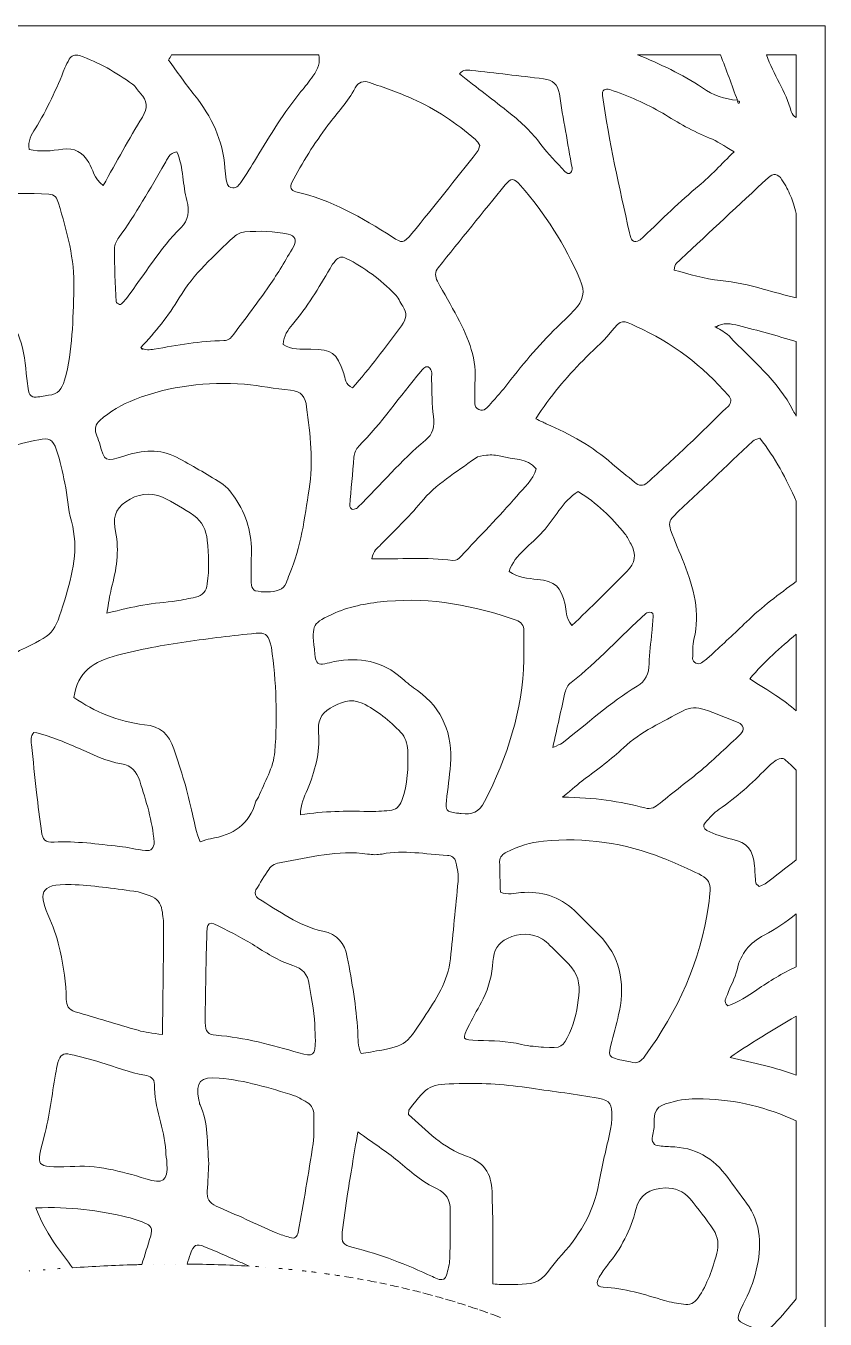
# Model space of a CAD drawing. Extents: x 140 to 2861, y -2860 to -140.
# Drawn here: x 2349 to 2861, y -967 to -140 of the extents above; entities that cross this region are included whole.
import ezdxf

# ---------------------------------------------------------------- set-up
doc = ezdxf.new("R2010")
doc.units = 0
doc.header["$MEASUREMENT"] = 0
doc.layers.add('Layer 1', color=7, linetype='Continuous')

# ---------------------------------------------------------------- blocks, each defined once
blk = doc.blocks.new('block 2')
at = {"layer": 'Layer 1', "lineweight": 0}
for points in [[(2815.68, -139.6), (2784.42, -139.6), (2711.32, -139.6), (2683.8, -139.6), (2603.96, -139.6), (2525.63, -139.6), (2453.46, -139.6), (2421.42, -139.6), (2407.32, -139.6), (2278.84, -139.6)], [(2860.58, -1002.55), (2860.58, -927.23), (2860.58, -849.48), (2860.58, -810.14), (2860.58, -762.92), (2860.58, -729.96), (2860.58, -693.36), (2860.58, -659.03), (2860.58, -641.42), (2860.58, -595.92), (2860.58, -514.7), (2860.58, -202.1), (2860.58, -139.6), (2815.68, -139.6)]]:
    blk.add_lwpolyline(points, dxfattribs=at)
for points, knots in [([(2355.15, -205.4), (2362.71, -193.01), (2368.75, -179.94), (2374.1, -166.5), (2374.86, -164.59), (2375.83, -162.75), (2376.9, -160.98), (2378.39, -158.49), (2380.5, -157.65), (2383.42, -158.64), (2395.78, -162.84), (2406.89, -169.38), (2417.42, -176.94), (2419.44, -178.39), (2420.67, -180.9), (2422.43, -182.77), (2426.91, -187.52), (2427.36, -191.94), (2423.69, -197.91), (2415.06, -211.93), (2407.26, -226.46), (2398.61, -241.69), (2392.59, -236.97), (2392.02, -231.42), (2389.45, -227.03), (2385.64, -220.54), (2380.25, -217.28), (2372.74, -218.45), (2365.55, -219.58), (2358.44, -220.25), (2351.2, -218.57), (2350.14, -213.27), (2352.89, -209.11), (2355.15, -205.4)], [0, 0, 0, 0, 1, 1, 1, 2, 2, 2, 3, 3, 3, 4, 4, 4, 5, 5, 5, 6, 6, 6, 7, 7, 7, 8, 8, 8, 9, 9, 9, 10, 10, 10, 11, 11, 11, 11]), ([(2442.42, -158.1), (2442.42, -158.1), (2536.51, -158.1), (2536.51, -158.1), (2537.72, -162.8), (2536.17, -167.31), (2532.81, -171.84), (2530.34, -175.16), (2527.81, -178.44), (2525.18, -181.64), (2514.33, -194.89), (2505.41, -209.42), (2496.67, -224.09), (2493.5, -229.42), (2490.04, -234.58), (2486.67, -239.78), (2485.22, -242.02), (2483.45, -243.87), (2480.4, -243.06), (2477.89, -242.4), (2477.76, -240.08), (2477.39, -238.14), (2476.9, -235.61), (2476.69, -233.01), (2476.51, -230.44), (2475.24, -212.76), (2467.98, -197.65), (2457.09, -183.95), (2451.31, -176.68), (2446, -169.04), (2440.4, -161.47), (2441.08, -160.34), (2441.75, -159.22), (2442.42, -158.1)], [0, 0, 0, 0, 1, 1, 1, 2, 2, 2, 3, 3, 3, 4, 4, 4, 5, 5, 5, 6, 6, 6, 7, 7, 7, 8, 8, 8, 9, 9, 9, 10, 10, 10, 11, 11, 11, 11]), ([(2793.58, -158.1), (2797.39, -167.7), (2800.83, -177.45), (2804.44, -187.14), (2796.24, -186.64), (2788.81, -183.81), (2782.04, -179.24), (2769.05, -170.48), (2755, -163.97), (2740.58, -158.1), (2740.58, -158.1), (2793.58, -158.1), (2793.58, -158.1)], [0, 0, 0, 0, 1, 1, 1, 2, 2, 2, 3, 3, 3, 4, 4, 4, 4]), ([(2842.08, -158.1), (2842.08, -158.1), (2842.08, -198.1), (2842.08, -198.1), (2840.59, -197.36), (2839.41, -196.21), (2838.93, -194.43), (2835.49, -181.52), (2827.34, -170.73), (2823.06, -158.1), (2823.06, -158.1), (2842.08, -158.1), (2842.08, -158.1)], [0, 0, 0, 0, 1, 1, 1, 2, 2, 2, 3, 3, 3, 4, 4, 4, 4]), ([(2634.17, -168.1), (2649.6, -169.77), (2665.01, -171.57), (2680.41, -173.45), (2686.06, -174.15), (2689.56, -176.74), (2690.51, -183.13), (2692.87, -198.97), (2695.94, -214.7), (2698.64, -230.48), (2698.8, -231.4), (2698.54, -232.79), (2697.92, -233.35), (2696.62, -234.53), (2695.07, -233.88), (2694.04, -232.74), (2688.82, -227.02), (2683.16, -221.61), (2678.65, -215.37), (2673.1, -207.69), (2666.36, -201.41), (2659.05, -195.62), (2648.51, -187.28), (2637.85, -179.08), (2626.6, -170.33), (2629.06, -167.3), (2631.8, -167.85), (2634.17, -168.1)], [0, 0, 0, 0, 1, 1, 1, 2, 2, 2, 3, 3, 3, 4, 4, 4, 5, 5, 5, 6, 6, 6, 7, 7, 7, 8, 8, 8, 9, 9, 9, 9]), ([(2559.79, -179.3), (2561.79, -175.41), (2565.27, -174.5), (2569.02, -175.81), (2578.28, -179.05), (2587.62, -182.21), (2596.57, -186.19), (2611.3, -192.74), (2624.58, -201.73), (2636.77, -212.28), (2637.89, -213.24), (2638.61, -214.67), (2639.65, -216.06), (2639.07, -217.53), (2638.82, -219.14), (2637.94, -220.24), (2624.09, -237.68), (2610.34, -255.2), (2596.16, -272.37), (2590.65, -279.03), (2590.11, -278.77), (2583.46, -274.53), (2564.19, -262.24), (2544.53, -250.84), (2521.9, -245.7), (2518.98, -245.04), (2517.72, -242.81), (2519.25, -239.84), (2525.92, -226.93), (2533.79, -214.77), (2542.45, -203.13), (2548.31, -195.24), (2555.24, -188.15), (2559.79, -179.3)], [0, 0, 0, 0, 1, 1, 1, 2, 2, 2, 3, 3, 3, 4, 4, 4, 5, 5, 5, 6, 6, 6, 7, 7, 7, 8, 8, 8, 9, 9, 9, 10, 10, 10, 11, 11, 11, 11]), ([(2722.77, -180.36), (2734.58, -184.25), (2745.94, -189.22), (2756.64, -195.52), (2766.42, -201.27), (2776, -207.28), (2786.67, -211.4), (2791.41, -213.23), (2795.66, -216.35), (2802.28, -220.1), (2794, -228.19), (2787.43, -235.53), (2779.93, -241.73), (2767.56, -251.97), (2756.17, -263.2), (2744.62, -274.28), (2743.87, -275), (2743.1, -275.69), (2742.29, -276.34), (2739.79, -278.36), (2737.11, -277.8), (2736.2, -275.07), (2735.87, -274.09), (2735.68, -273.07), (2735.45, -272.06), (2728.83, -242.89), (2722.28, -213.7), (2718.13, -184.04), (2717.68, -180.83), (2719.57, -179.31), (2722.77, -180.36)], [0, 0, 0, 0, 1, 1, 1, 2, 2, 2, 3, 3, 3, 4, 4, 4, 5, 5, 5, 6, 6, 6, 7, 7, 7, 8, 8, 8, 9, 9, 9, 10, 10, 10, 10]), ([(2804.71, -187.51), (2805.1, -187.68), (2805.53, -187.82), (2805.82, -188.1), (2805.95, -188.24), (2805.7, -189.06), (2805.64, -189.06), (2804.57, -189.03), (2804.27, -188.49), (2804.71, -187.51)], [0, 0, 0, 0, 1, 1, 1, 2, 2, 2, 3, 3, 3, 3]), ([(2445.75, -220.06), (2447.95, -225.13), (2448.84, -230.58), (2449.6, -236.09), (2450.31, -241.19), (2450.78, -246.39), (2452.15, -251.33), (2453.97, -257.92), (2453.15, -263.89), (2448.43, -268.6), (2434.8, -282.2), (2425.09, -298.78), (2413.44, -313.88), (2412.51, -315.08), (2411.48, -316.22), (2410.4, -317.31), (2410.08, -317.64), (2409.31, -317.96), (2409, -317.8), (2408.19, -317.37), (2406.91, -316.7), (2406.89, -316.08), (2406.38, -304.74), (2405.85, -293.39), (2405.78, -282.04), (2405.77, -279.69), (2407.16, -277.02), (2408.61, -275.02), (2419.51, -259.92), (2428.62, -243.74), (2438, -227.71), (2439.69, -224.83), (2440.84, -220.89), (2445.75, -220.06)], [0, 0, 0, 0, 1, 1, 1, 2, 2, 2, 3, 3, 3, 4, 4, 4, 5, 5, 5, 6, 6, 6, 7, 7, 7, 8, 8, 8, 9, 9, 9, 10, 10, 10, 11, 11, 11, 11]), ([(2700.23, -321.26), (2697.31, -324.19), (2694.49, -327.23), (2691.46, -330.05), (2678.93, -341.71), (2668.06, -354.84), (2657.59, -368.33), (2654.11, -372.82), (2650.3, -377.06), (2646.5, -381.29), (2644.51, -383.5), (2642.49, -386.69), (2638.91, -385), (2635.44, -383.37), (2636.73, -379.6), (2636.45, -376.69), (2636.19, -374.13), (2636.39, -371.52), (2636.39, -368.57), (2637.98, -353.28), (2632.53, -339.41), (2625.33, -326.04), (2621.17, -318.3), (2616.77, -310.69), (2612.53, -302.98), (2610.91, -300.04), (2610.78, -296.97), (2612.96, -294.27), (2627.24, -276.55), (2641.53, -258.84), (2655.93, -241.21), (2659.67, -236.63), (2661.46, -236.83), (2665.71, -241.68), (2681.48, -259.71), (2694.02, -279.72), (2703.7, -301.67), (2707.17, -309.56), (2705.97, -315.54), (2700.23, -321.26)], [0, 0, 0, 0, 1, 1, 1, 2, 2, 2, 3, 3, 3, 4, 4, 4, 5, 5, 5, 6, 6, 6, 7, 7, 7, 8, 8, 8, 9, 9, 9, 10, 10, 10, 11, 11, 11, 12, 12, 12, 13, 13, 13, 13]), ([(2824.06, -236.78), (2827.59, -233.51), (2830.19, -233.97), (2832.94, -238), (2834.1, -239.7), (2835.21, -241.48), (2836.09, -243.34), (2837.63, -246.62), (2839.38, -249.88), (2840.35, -253.34), (2840.93, -255.4), (2841.5, -257.46), (2842.08, -259.52), (2842.08, -259.52), (2842.08, -313.58), (2842.08, -313.58), (2835, -311.81), (2827.94, -310), (2820.96, -307.9), (2811.97, -305.2), (2802.83, -303.48), (2793.53, -302.55), (2783.29, -301.53), (2773.66, -298.25), (2764.01, -295.75), (2764.08, -291.89), (2766.51, -290.45), (2768.32, -288.75), (2786.86, -271.38), (2805.43, -254.05), (2824.06, -236.78)], [0, 0, 0, 0, 1, 1, 1, 2, 2, 2, 3, 3, 3, 4, 4, 4, 5, 5, 5, 6, 6, 6, 7, 7, 7, 8, 8, 8, 9, 9, 9, 10, 10, 10, 10]), ([(2379.88, -307.75), (2379.15, -327.35), (2379.31, -347.05), (2373.92, -366.25), (2372.32, -371.97), (2369.53, -375.16), (2363.73, -375.86), (2360.66, -376.23), (2357.62, -377.04), (2354.56, -377.06), (2353.41, -377.07), (2351.7, -375.64), (2351.23, -374.47), (2350.47, -372.62), (2350.57, -370.44), (2350.26, -368.4), (2348.97, -359.72), (2348.66, -350.73), (2346.13, -342.42), (2341.96, -328.76), (2334.37, -316.97), (2320.85, -310.57), (2312.44, -306.59), (2303.62, -303.5), (2295.05, -299.87), (2284.28, -295.32), (2273.77, -296.61), (2263.43, -301.11), (2258.7, -303.17), (2254.15, -305.67), (2248.85, -308.3), (2245.34, -304.9), (2244.36, -301.4), (2243.35, -297.94), (2242.2, -294), (2237.9, -290.95), (2238.86, -286.66), (2240.04, -281.4), (2244.72, -278.25), (2248.64, -274.95), (2260.73, -264.75), (2275.1, -258.72), (2289.95, -254.11), (2314.01, -246.65), (2338.84, -245.99), (2363.79, -247.22), (2367.66, -247.41), (2369.13, -249.9), (2370.03, -252.99), (2375.24, -270.9), (2380.59, -288.84), (2379.88, -307.75)], [0, 0, 0, 0, 1, 1, 1, 2, 2, 2, 3, 3, 3, 4, 4, 4, 5, 5, 5, 6, 6, 6, 7, 7, 7, 8, 8, 8, 9, 9, 9, 10, 10, 10, 11, 11, 11, 12, 12, 12, 13, 13, 13, 14, 14, 14, 15, 15, 15, 16, 16, 16, 17, 17, 17, 17]), ([(2520.4, -280.86), (2515.39, -289.3), (2510.49, -297.85), (2504.92, -305.91), (2497.59, -316.5), (2489.6, -326.63), (2482.01, -337.04), (2480.39, -339.26), (2478.65, -340.92), (2475.78, -340.92), (2460.71, -340.96), (2446, -343.92), (2431.23, -346.37), (2428.38, -346.85), (2425.48, -347.07), (2422.88, -345.48), (2422.84, -345.43), (2422.79, -345.37), (2422.75, -345.31), (2431.98, -335.61), (2440.32, -325), (2447.27, -313.54), (2456.56, -298.22), (2469.53, -286.46), (2482.38, -274.5), (2484.14, -272.85), (2486.88, -271.58), (2489.26, -271.39), (2498.56, -270.63), (2507.88, -270.9), (2517.06, -272.76), (2521.48, -273.65), (2522.79, -276.83), (2520.4, -280.86)], [0, 0, 0, 0, 1, 1, 1, 2, 2, 2, 3, 3, 3, 4, 4, 4, 5, 5, 5, 6, 6, 6, 7, 7, 7, 8, 8, 8, 9, 9, 9, 10, 10, 10, 11, 11, 11, 11]), ([(2589.4, -331.44), (2579.49, -345.18), (2569.21, -358.56), (2558.16, -371.15), (2553.34, -369.05), (2553.62, -365.01), (2552.51, -361.85), (2547.84, -348.49), (2545.33, -346.64), (2531.4, -346.41), (2525.34, -346.31), (2519.03, -347.14), (2513.68, -343.31), (2513.94, -337.86), (2517, -333.93), (2519.76, -330.64), (2529.11, -319.51), (2536.5, -307.19), (2543.76, -294.72), (2544.8, -292.94), (2545.97, -291.21), (2547.31, -289.65), (2549.17, -287.47), (2551.49, -286.91), (2554.18, -288.29), (2565.77, -294.24), (2576.12, -301.91), (2585.28, -311.12), (2587.4, -313.25), (2588.53, -316.35), (2590.28, -318.89), (2593.36, -323.36), (2592.61, -326.99), (2589.4, -331.44)], [0, 0, 0, 0, 1, 1, 1, 2, 2, 2, 3, 3, 3, 4, 4, 4, 5, 5, 5, 6, 6, 6, 7, 7, 7, 8, 8, 8, 9, 9, 9, 10, 10, 10, 11, 11, 11, 11]), ([(2723.05, -335.94), (2730.73, -326.37), (2730.89, -327.83), (2739.65, -331.8), (2762.53, -342.15), (2782.14, -357.08), (2798.69, -376), (2800.77, -378.37), (2800.73, -380.66), (2798.63, -382.73), (2789.42, -391.78), (2780.21, -400.84), (2770.84, -409.72), (2762.97, -417.17), (2754.87, -424.39), (2746.85, -431.68), (2744.11, -434.17), (2741.47, -433.92), (2738.66, -431.51), (2733.97, -427.47), (2728.98, -423.77), (2724.32, -419.69), (2711.76, -408.67), (2697.46, -400.57), (2682.17, -394.07), (2680.33, -393.28), (2678.54, -392.37), (2675.37, -390.88), (2684.75, -376.25), (2694.95, -364.69), (2705.64, -353.55), (2711.36, -347.59), (2717.91, -342.35), (2723.05, -335.94)], [0, 0, 0, 0, 1, 1, 1, 2, 2, 2, 3, 3, 3, 4, 4, 4, 5, 5, 5, 6, 6, 6, 7, 7, 7, 8, 8, 8, 9, 9, 9, 10, 10, 10, 11, 11, 11, 11]), ([(2805.22, -331.33), (2817.58, -334.4), (2829.84, -337.89), (2842.08, -341.48), (2842.08, -341.48), (2842.08, -389.24), (2842.08, -389.24), (2841.39, -388.12), (2840.74, -386.99), (2840.15, -385.82), (2830.41, -366.42), (2813.49, -353.27), (2799.08, -337.95), (2796.84, -335.56), (2793.55, -334.16), (2790.64, -332.39), (2795.2, -328.82), (2800.49, -330.16), (2805.22, -331.33)], [0, 0, 0, 0, 1, 1, 1, 2, 2, 2, 3, 3, 3, 4, 4, 4, 5, 5, 5, 6, 6, 6, 6]), ([(2790.58, -332.36), (2790.41, -332.25), (2790.24, -332.15), (2790.08, -332.05), (2790.08, -332.05), (2790.82, -332.04), (2790.82, -332.04), (2790.82, -332.04), (2790.58, -332.36), (2790.58, -332.36)], [0, 0, 0, 0, 1, 1, 1, 2, 2, 2, 3, 3, 3, 3]), ([(2424.15, -346.39), (2423.95, -346.36), (2423.69, -346.4), (2423.57, -346.29), (2423.33, -346.06), (2423.12, -345.79), (2422.92, -345.53), (2423.33, -345.82), (2423.74, -346.11), (2424.15, -346.39)], [0, 0, 0, 0, 1, 1, 1, 2, 2, 2, 3, 3, 3, 3]), ([(2608.74, -366.11), (2609.27, -373.85), (2608.62, -381.76), (2609.9, -389.35), (2611, -395.84), (2609.53, -400.79), (2604.84, -404.63), (2589.14, -417.48), (2576.22, -433.1), (2561.84, -447.27), (2561.48, -447.64), (2561.14, -448.16), (2560.7, -448.29), (2559.75, -448.58), (2558.6, -449.02), (2557.79, -448.71), (2557.12, -448.46), (2556.37, -447.2), (2556.43, -446.44), (2557.23, -436.11), (2558.19, -425.79), (2559.06, -415.47), (2559.29, -412.76), (2560.31, -410.39), (2562.16, -408.51), (2576.69, -393.66), (2588.49, -376.55), (2601.82, -360.7), (2603.04, -359.25), (2604.07, -357.19), (2606.67, -357.68), (2609.79, -359.84), (2608.55, -363.26), (2608.74, -366.11)], [0, 0, 0, 0, 1, 1, 1, 2, 2, 2, 3, 3, 3, 4, 4, 4, 5, 5, 5, 6, 6, 6, 7, 7, 7, 8, 8, 8, 9, 9, 9, 10, 10, 10, 11, 11, 11, 11]), ([(2489.14, -368.85), (2498.95, -369.61), (2508.63, -371.8), (2518.43, -372.62), (2525.61, -373.22), (2527.96, -376.93), (2528.8, -383.49), (2531.04, -400.97), (2533.34, -418.39), (2530.41, -436.01), (2527.35, -454.39), (2525.45, -473.03), (2517.76, -490.3), (2516.13, -493.97), (2515.87, -498.82), (2511.28, -500.35), (2506.3, -502.01), (2501.04, -501.97), (2495.94, -500.84), (2494.89, -500.61), (2493.53, -498.68), (2493.48, -497.48), (2493.22, -491.8), (2493.36, -486.09), (2493.36, -480.4), (2494.27, -467.06), (2491.36, -454.74), (2484.14, -443.37), (2481.31, -438.91), (2478.3, -434.63), (2473.87, -431.89), (2464.62, -426.17), (2455.28, -420.53), (2445.63, -415.55), (2434.87, -409.99), (2423.65, -410.85), (2412.37, -414.56), (2399.65, -418.74), (2399.62, -418.57), (2396.19, -406.27), (2395.63, -404.29), (2394.73, -402.41), (2394.07, -400.45), (2392.97, -397.17), (2393.78, -394.39), (2396.38, -392.08), (2403.03, -386.14), (2410.54, -381.66), (2418.87, -378.49), (2441.56, -369.85), (2465.07, -366.98), (2489.14, -368.85)], [0, 0, 0, 0, 1, 1, 1, 2, 2, 2, 3, 3, 3, 4, 4, 4, 5, 5, 5, 6, 6, 6, 7, 7, 7, 8, 8, 8, 9, 9, 9, 10, 10, 10, 11, 11, 11, 12, 12, 12, 13, 13, 13, 14, 14, 14, 15, 15, 15, 16, 16, 16, 17, 17, 17, 17]), ([(2374.05, -506.69), (2367.27, -528.81), (2367.02, -528.74), (2345.16, -539.15), (2343.82, -539.79), (2342.59, -540.95), (2339.7, -539.33), (2336.94, -536.42), (2336.05, -531.15), (2334.41, -526.42), (2329.65, -512.71), (2323.53, -499.63), (2317.32, -486.56), (2312.76, -477), (2306.94, -471.16), (2294.66, -471.99), (2280.14, -472.97), (2266.23, -467.66), (2252.54, -462.9), (2249.28, -461.76), (2247.27, -460.21), (2248.49, -456.15), (2254.36, -436.68), (2250.56, -440.72), (2268.78, -431.61), (2283.07, -424.46), (2298.04, -419.03), (2313.91, -415.57), (2328.47, -412.38), (2342.56, -407.01), (2357.36, -404.32), (2363.79, -403.15), (2366.36, -403.47), (2368.82, -410.98), (2371.07, -417.82), (2372.66, -424.92), (2374.08, -432), (2375.7, -440.1), (2376.1, -448.5), (2378.3, -456.43), (2383.13, -473.84), (2379.06, -490.33), (2374.05, -506.69)], [0, 0, 0, 0, 1, 1, 1, 2, 2, 2, 3, 3, 3, 4, 4, 4, 5, 5, 5, 6, 6, 6, 7, 7, 7, 8, 8, 8, 9, 9, 9, 10, 10, 10, 11, 11, 11, 12, 12, 12, 13, 13, 13, 14, 14, 14, 14]), ([(2814.26, -405.27), (2815.29, -404.3), (2816.96, -404.02), (2818.8, -403.21), (2828.43, -415.77), (2835.87, -429.4), (2842.08, -443.66), (2842.08, -443.66), (2842.08, -494.95), (2842.08, -494.95), (2831.09, -503.09), (2820.05, -511.19), (2810.21, -520.78), (2802.79, -528), (2795.17, -535.01), (2787.58, -542.05), (2785.69, -543.81), (2783.64, -545.43), (2781.54, -546.93), (2779.38, -548.47), (2775.75, -546.8), (2775.79, -544.23), (2775.87, -540.1), (2775.66, -535.83), (2776.63, -531.88), (2780.8, -514.87), (2776.51, -499.11), (2770.3, -483.53), (2767.43, -476.32), (2764.49, -469.13), (2761.72, -461.87), (2760.53, -458.76), (2760.89, -455.73), (2763.45, -453.31), (2780.36, -437.27), (2797.27, -421.23), (2814.26, -405.27)], [0, 0, 0, 0, 1, 1, 1, 2, 2, 2, 3, 3, 3, 4, 4, 4, 5, 5, 5, 6, 6, 6, 7, 7, 7, 8, 8, 8, 9, 9, 9, 10, 10, 10, 11, 11, 11, 12, 12, 12, 12]), ([(2663.3, -440.34), (2651.84, -453.52), (2639.54, -465.97), (2627.63, -478.76), (2626.16, -480.34), (2624.64, -481.77), (2622.42, -481.49), (2605.46, -479.36), (2588.4, -480.64), (2570.59, -480.51), (2571.33, -475.05), (2574.28, -473.5), (2576.34, -471.37), (2584.92, -462.45), (2593.96, -454.01), (2601.85, -444.38), (2611.42, -432.69), (2624.61, -425.12), (2636.59, -416.23), (2638.5, -414.8), (2641.39, -414.32), (2643.89, -414.15), (2646.94, -413.94), (2650.19, -414.02), (2653.1, -414.85), (2660.76, -417.04), (2669.73, -415.72), (2675.63, -422.86), (2673.65, -430.17), (2667.92, -435.03), (2663.3, -440.34)], [0, 0, 0, 0, 1, 1, 1, 2, 2, 2, 3, 3, 3, 4, 4, 4, 5, 5, 5, 6, 6, 6, 7, 7, 7, 8, 8, 8, 9, 9, 9, 10, 10, 10, 10]), ([(2406.46, -463.01), (2404.81, -455.4), (2406.01, -448.69), (2413.06, -443.95), (2420.45, -438.98), (2428.43, -437.36), (2436.53, -441.08), (2443.54, -444.29), (2450.24, -448.36), (2456.61, -452.71), (2461.96, -456.37), (2464.61, -462.28), (2465.24, -468.59), (2466.17, -477.83), (2466.61, -487.12), (2465.23, -496.41), (2464.53, -501.08), (2462.37, -504.04), (2457.73, -505), (2453.69, -505.83), (2449.65, -506.74), (2445.56, -507.32), (2438.41, -508.32), (2431.18, -508.82), (2424.08, -510.04), (2417.04, -511.26), (2410.12, -513.1), (2401.03, -515.15), (2402.19, -508.62), (2402.68, -504.07), (2403.83, -499.68), (2407.02, -487.6), (2409.16, -475.51), (2406.46, -463.01)], [0, 0, 0, 0, 1, 1, 1, 2, 2, 2, 3, 3, 3, 4, 4, 4, 5, 5, 5, 6, 6, 6, 7, 7, 7, 8, 8, 8, 9, 9, 9, 10, 10, 10, 11, 11, 11, 11]), ([(2733.51, -488.83), (2722.17, -500.05), (2710.95, -511.35), (2698.48, -523.14), (2694.42, -517.88), (2695.14, -513.54), (2694.24, -509.61), (2691.69, -498.54), (2687.68, -494.57), (2676.52, -493.63), (2670.24, -493.1), (2664.2, -492.35), (2658.29, -488.59), (2662.27, -477.3), (2672.68, -471.3), (2680.03, -463.03), (2687.49, -454.64), (2692.38, -443.82), (2702.54, -437.48), (2714.48, -444.62), (2723.99, -453.96), (2732.44, -464.45), (2734.03, -466.44), (2735.15, -468.82), (2736.36, -471.09), (2739.91, -477.71), (2739.38, -483.02), (2733.51, -488.83)], [0, 0, 0, 0, 1, 1, 1, 2, 2, 2, 3, 3, 3, 4, 4, 4, 5, 5, 5, 6, 6, 6, 7, 7, 7, 8, 8, 8, 9, 9, 9, 9]), ([(2667.8, -545.16), (2666.9, -577.4), (2657.38, -607.19), (2642.68, -635.66), (2639.2, -642.42), (2634.59, -644.48), (2627.69, -643.36), (2626.67, -643.19), (2625.63, -643.16), (2624.6, -643.03), (2618.38, -642.26), (2617.47, -641.07), (2618.19, -635.24), (2619.14, -627.52), (2620.28, -619.82), (2620.81, -612.07), (2622.16, -592.64), (2616.08, -576.4), (2599.72, -564.76), (2596.35, -562.36), (2593.02, -559.83), (2589.95, -557.06), (2577.33, -545.68), (2562.57, -543.12), (2546.39, -546.15), (2544.35, -546.53), (2542.38, -547.26), (2540.35, -547.62), (2536.35, -548.34), (2534.83, -547.14), (2534.19, -542.89), (2533.96, -541.35), (2533.92, -539.78), (2533.74, -538.24), (2531.95, -522.6), (2532.44, -521.5), (2547.03, -515.08), (2557.59, -510.43), (2568.9, -508.64), (2580.29, -507.62), (2608.74, -505.07), (2636.06, -510.28), (2662.77, -519.72), (2666.22, -520.94), (2667.82, -522.95), (2667.81, -526.49), (2667.78, -532.71), (2667.8, -538.93), (2667.8, -545.16)], [0, 0, 0, 0, 1, 1, 1, 2, 2, 2, 3, 3, 3, 4, 4, 4, 5, 5, 5, 6, 6, 6, 7, 7, 7, 8, 8, 8, 9, 9, 9, 10, 10, 10, 11, 11, 11, 12, 12, 12, 13, 13, 13, 14, 14, 14, 15, 15, 15, 16, 16, 16, 16]), ([(2749.71, -527.45), (2749.1, -534.14), (2747.93, -540.83), (2747.96, -547.52), (2747.98, -553.96), (2745.51, -558.86), (2740.38, -561.89), (2722.89, -572.19), (2708.27, -586.21), (2692.2, -598.33), (2691.01, -599.23), (2689.47, -599.67), (2686.33, -601.15), (2689.21, -588.17), (2691.65, -577.12), (2694.1, -566.07), (2694.68, -563.46), (2695.95, -561.21), (2698.05, -559.57), (2715.21, -546.16), (2729.77, -529.94), (2745.85, -515.37), (2746.21, -515.04), (2746.74, -514.8), (2747.23, -514.72), (2748.83, -514.46), (2750.53, -514.65), (2750.5, -516.64), (2750.45, -520.25), (2750.04, -523.85), (2749.71, -527.45)], [0, 0, 0, 0, 1, 1, 1, 2, 2, 2, 3, 3, 3, 4, 4, 4, 5, 5, 5, 6, 6, 6, 7, 7, 7, 8, 8, 8, 9, 9, 9, 10, 10, 10, 10]), ([(2407.68, -542.16), (2422.26, -538.38), (2436.85, -535.61), (2451.76, -533.51), (2466.62, -531.42), (2481.47, -529.41), (2496.41, -528.11), (2502.43, -527.58), (2503.67, -528.65), (2505.39, -534.19), (2505.7, -535.18), (2506.12, -536.15), (2506.26, -537.17), (2509.38, -559.31), (2510.23, -581.59), (2508.44, -603.81), (2507.61, -614.11), (2501.86, -623.33), (2497.91, -632.88), (2497.52, -633.83), (2496.63, -634.6), (2496.35, -635.56), (2492.14, -650.24), (2481.75, -657.29), (2467.25, -659.46), (2465.28, -659.75), (2463.39, -660.65), (2460.66, -661.54), (2458.06, -655.56), (2457.09, -649.59), (2455.81, -643.74), (2452.69, -629.59), (2448.59, -615.74), (2443.91, -602.02), (2440.71, -592.65), (2435.26, -587.68), (2425.04, -586.54), (2407.89, -584.62), (2393, -578.25), (2379.88, -569.13), (2381.99, -552.65), (2392.84, -546.02), (2407.68, -542.16)], [0, 0, 0, 0, 1, 1, 1, 2, 2, 2, 3, 3, 3, 4, 4, 4, 5, 5, 5, 6, 6, 6, 7, 7, 7, 8, 8, 8, 9, 9, 9, 10, 10, 10, 11, 11, 11, 12, 12, 12, 13, 13, 13, 14, 14, 14, 14]), ([(2812.29, -557.2), (2822.08, -545.99), (2831.94, -537.04), (2842.08, -528.72), (2842.08, -528.72), (2842.08, -577.63), (2842.08, -577.63), (2838.01, -574.1), (2833.72, -570.81), (2829.09, -567.88), (2823.9, -564.61), (2818.73, -561.3), (2812.29, -557.2)], [0, 0, 0, 0, 1, 1, 1, 2, 2, 2, 3, 3, 3, 4, 4, 4, 4]), ([(2536.43, -591.8), (2535.89, -584.99), (2537.65, -579.52), (2543.79, -576.02), (2550.24, -572.35), (2556.99, -569.36), (2564.4, -572.84), (2573.89, -577.29), (2581.78, -584.07), (2589.07, -591.46), (2592.01, -594.44), (2593.28, -598.73), (2593.49, -602.9), (2594.03, -613.8), (2593.48, -624.61), (2589.72, -635.08), (2588.31, -639.02), (2585.84, -641.15), (2581.88, -641.47), (2577.23, -641.84), (2572.56, -642.18), (2567.91, -642.04), (2553.97, -641.61), (2540.07, -641.78), (2524.9, -644.28), (2524.74, -637.36), (2527.31, -632.77), (2529.27, -628.06), (2534.1, -616.43), (2537.43, -604.51), (2536.43, -591.8)], [0, 0, 0, 0, 1, 1, 1, 2, 2, 2, 3, 3, 3, 4, 4, 4, 5, 5, 5, 6, 6, 6, 7, 7, 7, 8, 8, 8, 9, 9, 9, 10, 10, 10, 10]), ([(2769.63, -577.66), (2773.9, -575.33), (2778.73, -575.28), (2783.22, -576.82), (2790.53, -579.32), (2797.75, -582.15), (2804.86, -585.19), (2808.54, -586.76), (2809.22, -589.96), (2806.47, -592.56), (2798.24, -600.37), (2790, -608.19), (2781.37, -615.55), (2772.77, -622.88), (2763.55, -629.5), (2754.91, -636.79), (2751.89, -639.33), (2749.28, -640.82), (2745.24, -639.78), (2729.22, -635.66), (2712.97, -632.97), (2692.59, -632.94), (2699.2, -627.41), (2702.55, -624.29), (2706.22, -621.6), (2714.96, -615.18), (2723.61, -608.7), (2731.6, -601.29), (2742.69, -591.01), (2756.5, -584.82), (2769.63, -577.66)], [0, 0, 0, 0, 1, 1, 1, 2, 2, 2, 3, 3, 3, 4, 4, 4, 5, 5, 5, 6, 6, 6, 7, 7, 7, 8, 8, 8, 9, 9, 9, 10, 10, 10, 10]), ([(2425.64, -667.05), (2420.02, -666.31), (2414.47, -665.05), (2408.85, -664.4), (2395.01, -662.81), (2381.2, -661), (2367.2, -661.59), (2361.38, -661.84), (2359.98, -660.44), (2359.1, -654.59), (2357.87, -646.43), (2356.97, -638.22), (2356.04, -630.02), (2354.87, -619.77), (2353.78, -609.52), (2352.72, -599.26), (2352.46, -596.73), (2352, -594.09), (2354.26, -591.45), (2364.08, -593.44), (2373.54, -597.5), (2382.92, -601.63), (2391.87, -605.57), (2400.52, -610.09), (2410.4, -611.61), (2416.51, -612.54), (2420.08, -616.39), (2422.01, -622.54), (2426.03, -635.36), (2430.2, -648.11), (2431.16, -661.62), (2431.42, -665.36), (2429.25, -667.53), (2425.64, -667.05)], [0, 0, 0, 0, 1, 1, 1, 2, 2, 2, 3, 3, 3, 4, 4, 4, 5, 5, 5, 6, 6, 6, 7, 7, 7, 8, 8, 8, 9, 9, 9, 10, 10, 10, 11, 11, 11, 11]), ([(2823.01, -614.47), (2825.14, -612.26), (2827.63, -610.32), (2830.23, -608.71), (2831.29, -608.05), (2833.64, -607.94), (2834.48, -608.66), (2837.11, -610.9), (2839.65, -613.21), (2842.08, -615.61), (2842.08, -615.61), (2842.08, -673.07), (2842.08, -673.07), (2835.48, -678.12), (2828.92, -683.23), (2822.29, -688.23), (2821.14, -689.11), (2819.6, -689.47), (2818.33, -690.02), (2817.42, -689.1), (2816.26, -688.48), (2816.17, -687.74), (2815.76, -684.17), (2815.74, -680.56), (2815.39, -676.97), (2814.34, -666.37), (2811.13, -662.21), (2800.88, -659.76), (2795.31, -658.43), (2789.94, -656.84), (2784.87, -654.25), (2782.61, -653.1), (2782.23, -650.98), (2783.82, -649.22), (2786.57, -646.16), (2789.34, -642.94), (2792.69, -640.65), (2803.81, -633.05), (2813.7, -624.12), (2823.01, -614.47)], [0, 0, 0, 0, 1, 1, 1, 2, 2, 2, 3, 3, 3, 4, 4, 4, 5, 5, 5, 6, 6, 6, 7, 7, 7, 8, 8, 8, 9, 9, 9, 10, 10, 10, 11, 11, 11, 12, 12, 12, 13, 13, 13, 13]), ([(2785.94, -702.21), (2780.93, -737.94), (2766.26, -769.61), (2745.18, -798.58), (2742.8, -801.86), (2740.24, -803.74), (2736.05, -802.22), (2734.6, -801.7), (2732.99, -801.67), (2731.47, -801.35), (2721.66, -799.25), (2721.44, -798.75), (2724.1, -789.14), (2725.9, -782.65), (2727.67, -776.12), (2728.95, -769.51), (2732.5, -751.13), (2729.4, -734.47), (2715.58, -720.79), (2710.41, -715.68), (2705.46, -710.35), (2700.16, -705.39), (2690.51, -696.36), (2678.92, -692.87), (2665.84, -693.96), (2661.79, -694.3), (2657.72, -695.76), (2652.8, -693.57), (2652.63, -687.31), (2652.37, -680.67), (2652.31, -674.02), (2652.28, -671.1), (2654.34, -669.19), (2656.65, -668.04), (2664.14, -664.35), (2671.95, -661.82), (2680.37, -661.03), (2706.69, -658.54), (2732.12, -662.05), (2756.66, -671.86), (2761.95, -673.98), (2767.19, -676.26), (2772.38, -678.62), (2788.11, -685.75), (2788.24, -685.8), (2785.94, -702.21)], [0, 0, 0, 0, 1, 1, 1, 2, 2, 2, 3, 3, 3, 4, 4, 4, 5, 5, 5, 6, 6, 6, 7, 7, 7, 8, 8, 8, 9, 9, 9, 10, 10, 10, 11, 11, 11, 12, 12, 12, 13, 13, 13, 14, 14, 14, 15, 15, 15, 15]), ([(2567.8, -669.3), (2570.83, -669.76), (2574.08, -669.86), (2577.07, -669.27), (2591.08, -666.51), (2604.93, -669.42), (2618.84, -670.15), (2621.66, -670.3), (2623.61, -671.54), (2624.29, -674.57), (2625.21, -678.62), (2626.19, -682.59), (2625.75, -686.83), (2624.05, -703.3), (2622.49, -719.78), (2620.84, -736.26), (2619.38, -750.76), (2611.29, -762.42), (2603.75, -774.07), (2591.91, -792.37), (2591.57, -792.15), (2569.6, -795.9), (2567.62, -796.24), (2565.63, -796.55), (2563.72, -796.86), (2561.17, -792.14), (2561.83, -787.4), (2561.54, -782.87), (2560.54, -766.83), (2557.9, -751.06), (2554.83, -735.31), (2553.05, -726.18), (2548.71, -720.65), (2539.15, -718.6), (2523.67, -715.28), (2511.06, -705.75), (2497.85, -697.7), (2496.11, -696.64), (2495.14, -694.4), (2496.4, -692.25), (2499.01, -687.8), (2501.71, -683.38), (2504.53, -679.06), (2506.35, -676.26), (2509.43, -675.2), (2512.48, -674.68), (2530.79, -671.57), (2548.89, -666.42), (2567.8, -669.3)], [0, 0, 0, 0, 1, 1, 1, 2, 2, 2, 3, 3, 3, 4, 4, 4, 5, 5, 5, 6, 6, 6, 7, 7, 7, 8, 8, 8, 9, 9, 9, 10, 10, 10, 11, 11, 11, 12, 12, 12, 13, 13, 13, 14, 14, 14, 15, 15, 15, 16, 16, 16, 16]), ([(2436.52, -784.8), (2429.94, -783.66), (2425.32, -783.27), (2420.93, -782.03), (2407.51, -778.24), (2394.22, -773.96), (2380.79, -770.2), (2376.38, -768.96), (2375.05, -766.08), (2375, -762.23), (2374.88, -751.82), (2373.24, -741.64), (2371.11, -731.47), (2369.62, -724.34), (2367.46, -717.65), (2364.47, -710.93), (2357.3, -694.8), (2356.95, -688.06), (2378.13, -688.82), (2391.65, -689.3), (2404.93, -691.34), (2418.28, -693.03), (2421.82, -693.48), (2425.25, -694.94), (2428.7, -696.05), (2433.09, -697.47), (2435.48, -700.76), (2436.24, -705.11), (2436.87, -708.67), (2437.35, -712.31), (2437.32, -715.91), (2437.16, -738.14), (2436.83, -760.37), (2436.52, -784.8)], [0, 0, 0, 0, 1, 1, 1, 2, 2, 2, 3, 3, 3, 4, 4, 4, 5, 5, 5, 6, 6, 6, 7, 7, 7, 8, 8, 8, 9, 9, 9, 10, 10, 10, 11, 11, 11, 11]), ([(2816.88, -756.17), (2811.01, -760.3), (2804.86, -764.02), (2798.21, -766.4), (2795.25, -763.66), (2797.21, -761.28), (2798.02, -759.1), (2799.98, -753.78), (2803.02, -748.74), (2804.21, -743.28), (2806.48, -732.86), (2812.32, -726.04), (2821.62, -721.19), (2828.92, -717.37), (2835.61, -712.61), (2842.08, -707.54), (2842.08, -707.54), (2842.08, -741.41), (2842.08, -741.41), (2833.23, -745.54), (2824.89, -750.53), (2816.88, -756.17)], [0, 0, 0, 0, 1, 1, 1, 2, 2, 2, 3, 3, 3, 4, 4, 4, 5, 5, 5, 6, 6, 6, 7, 7, 7, 7]), ([(2520.05, -740.56), (2525.86, -742.41), (2529.62, -746.12), (2530.45, -752.7), (2531.74, -762.95), (2534.62, -773), (2534.03, -781.39), (2534.23, -785.02), (2534.38, -786.56), (2534.4, -788.12), (2534.49, -798.12), (2533.17, -799.24), (2523.83, -796.48), (2506.48, -791.35), (2489.09, -786.52), (2470.91, -785.21), (2465.63, -784.83), (2464.04, -783.02), (2463.98, -776.98), (2463.87, -765.6), (2464.17, -754.22), (2464.38, -742.84), (2464.54, -734.05), (2464.71, -725.25), (2465.12, -716.47), (2465.23, -714.08), (2467.26, -712.72), (2469.47, -713.84), (2477.76, -718.03), (2486.2, -722.05), (2494.06, -726.98), (2502.4, -732.22), (2510.56, -737.54), (2520.05, -740.56)], [0, 0, 0, 0, 1, 1, 1, 2, 2, 2, 3, 3, 3, 4, 4, 4, 5, 5, 5, 6, 6, 6, 7, 7, 7, 8, 8, 8, 9, 9, 9, 10, 10, 10, 11, 11, 11, 11]), ([(2632.97, -778.3), (2635.86, -772.8), (2638.91, -767.39), (2641.75, -761.86), (2645.6, -754.37), (2647.39, -746.22), (2648, -737.95), (2648.51, -731.1), (2650.98, -726.07), (2657.38, -723.22), (2664.91, -719.88), (2672.39, -719.29), (2679.69, -723.75), (2681.44, -724.82), (2683.03, -726.22), (2684.5, -727.67), (2688.56, -731.67), (2692.44, -735.85), (2696.54, -739.81), (2702.26, -745.34), (2703.89, -752.42), (2703.03, -759.76), (2702.07, -767.94), (2700.46, -776.11), (2697.02, -783.78), (2692.92, -792.92), (2691.97, -793.6), (2680.34, -792.9), (2676.53, -792.43), (2671.27, -792.29), (2666.27, -791.05), (2657.1, -788.76), (2647.79, -788.77), (2638.49, -788.53), (2628.03, -788.26), (2627.85, -788.02), (2632.97, -778.3)], [0, 0, 0, 0, 1, 1, 1, 2, 2, 2, 3, 3, 3, 4, 4, 4, 5, 5, 5, 6, 6, 6, 7, 7, 7, 8, 8, 8, 9, 9, 9, 10, 10, 10, 11, 11, 11, 12, 12, 12, 12]), ([(2842.08, -772.91), (2842.08, -772.91), (2842.08, -810.69), (2842.08, -810.69), (2828.94, -805.71), (2815, -802.88), (2799.78, -799.4), (2805, -795.25), (2826.2, -782.17), (2842.08, -772.91)], [0, 0, 0, 0, 1, 1, 1, 2, 2, 2, 3, 3, 3, 3]), ([(2425.91, -876.96), (2410.2, -872.14), (2394.09, -867.8), (2377.47, -869.22), (2354.46, -869.44), (2355.66, -869.86), (2360.89, -849.76), (2364.26, -836.81), (2365.78, -823.37), (2368.15, -810.15), (2368.61, -807.61), (2369.02, -805.05), (2369.69, -802.55), (2370.92, -797.91), (2373.01, -796.38), (2377.53, -797.4), (2384.08, -798.88), (2390.6, -800.59), (2397.02, -802.55), (2406.41, -805.41), (2415.56, -809.08), (2425.31, -810.7), (2428.62, -811.24), (2431.47, -812.97), (2431.41, -816.59), (2431.14, -831.29), (2437.92, -844.75), (2438.6, -859.26), (2438.72, -861.84), (2439.3, -864.39), (2439.44, -866.97), (2440.1, -878.86), (2436.86, -880.32), (2425.91, -876.96)], [0, 0, 0, 0, 1, 1, 1, 2, 2, 2, 3, 3, 3, 4, 4, 4, 5, 5, 5, 6, 6, 6, 7, 7, 7, 8, 8, 8, 9, 9, 9, 10, 10, 10, 11, 11, 11, 11]), ([(2472.73, -812.58), (2489.31, -814.14), (2505.22, -818.71), (2520.97, -823.88), (2523.39, -824.68), (2525.57, -826.22), (2527.88, -827.39), (2531.39, -829.18), (2533.46, -831.87), (2533.39, -835.96), (2533.29, -842.16), (2533.88, -848.47), (2532.96, -854.56), (2530.11, -873.44), (2526.71, -892.24), (2523.47, -911.07), (2522.95, -914.1), (2521.11, -915.55), (2517.99, -914.56), (2515.03, -913.62), (2512.06, -912.69), (2509.23, -911.45), (2496.46, -905.83), (2483.8, -899.95), (2470.97, -894.5), (2466.36, -892.54), (2464.86, -889.43), (2465.18, -884.82), (2465.6, -878.63), (2465.93, -872.43), (2466.22, -867.46), (2464.97, -853.93), (2466.03, -841.31), (2460.6, -829.65), (2460.17, -828.73), (2460.06, -827.65), (2459.86, -826.64), (2457.63, -814.77), (2460.56, -811.43), (2472.73, -812.58)], [0, 0, 0, 0, 1, 1, 1, 2, 2, 2, 3, 3, 3, 4, 4, 4, 5, 5, 5, 6, 6, 6, 7, 7, 7, 8, 8, 8, 9, 9, 9, 10, 10, 10, 11, 11, 11, 12, 12, 12, 13, 13, 13, 13]), ([(2653.04, -944.6), (2651.55, -944.66), (2650.04, -944.32), (2647.99, -944.1), (2647.99, -930.58), (2648.04, -918.23), (2647.97, -905.88), (2647.93, -899.68), (2647.57, -893.48), (2647.55, -887.28), (2647.51, -875.38), (2643.92, -867), (2631.1, -862.58), (2616.32, -857.48), (2605.26, -846), (2593.95, -835.96), (2594.21, -834.37), (2594.04, -833.17), (2594.56, -832.51), (2606.92, -816.65), (2606.94, -816.71), (2626.37, -816.09), (2641.88, -815.6), (2657.14, -816.72), (2672.6, -819.07), (2686.83, -821.23), (2701.18, -822.8), (2715.39, -825.49), (2723.54, -827.03), (2724.2, -829.41), (2724.15, -837.19), (2724.12, -840.27), (2723.69, -843.39), (2723.05, -846.4), (2720.68, -857.52), (2717.7, -868.54), (2715.77, -879.73), (2712.48, -898.86), (2702.72, -914.4), (2689.78, -928.16), (2684.87, -933.38), (2681.5, -941.09), (2674.59, -943.21), (2667.89, -945.26), (2660.26, -944.32), (2653.04, -944.6)], [0, 0, 0, 0, 1, 1, 1, 2, 2, 2, 3, 3, 3, 4, 4, 4, 5, 5, 5, 6, 6, 6, 7, 7, 7, 8, 8, 8, 9, 9, 9, 10, 10, 10, 11, 11, 11, 12, 12, 12, 13, 13, 13, 14, 14, 14, 15, 15, 15, 15]), ([(2810.26, -892.5), (2806.27, -887.08), (2802.21, -881.71), (2798.29, -876.25), (2789.24, -863.66), (2777.23, -856.7), (2761.53, -856.46), (2758.45, -856.41), (2755.31, -856.14), (2752.34, -855.41), (2751.25, -855.15), (2749.79, -853.24), (2749.83, -852.12), (2749.93, -849.04), (2751.34, -845.95), (2751.14, -842.94), (2750.28, -830.04), (2755.52, -829.84), (2764.08, -827.51), (2770.17, -825.84), (2776.33, -825.66), (2782.54, -825.88), (2803.73, -826.34), (2823.45, -831.46), (2842.08, -839.88), (2842.08, -839.88), (2842.08, -953.84), (2842.08, -953.84), (2837.67, -959.31), (2833.01, -964.63), (2828.11, -969.8), (2824.43, -973.68), (2821.1, -975.69), (2816.11, -972.73), (2815.68, -972.48), (2815.11, -972.47), (2814.63, -972.27), (2803.7, -967.62), (2802.62, -968.37), (2808.19, -957.2), (2811.64, -950.29), (2814.81, -943), (2816.52, -935.52), (2819.95, -920.57), (2819.97, -905.72), (2810.26, -892.5)], [0, 0, 0, 0, 1, 1, 1, 2, 2, 2, 3, 3, 3, 4, 4, 4, 5, 5, 5, 6, 6, 6, 7, 7, 7, 8, 8, 8, 9, 9, 9, 10, 10, 10, 11, 11, 11, 12, 12, 12, 13, 13, 13, 14, 14, 14, 15, 15, 15, 15]), ([(2620.38, -928.11), (2620.27, -931.67), (2619.26, -935.23), (2618.36, -938.71), (2617.77, -940.98), (2615.89, -941.89), (2613.6, -941.3), (2612.12, -940.91), (2610.7, -940.23), (2609.3, -939.58), (2592.9, -931.86), (2576.08, -925.35), (2558.47, -920.89), (2551.84, -919.2), (2550.97, -918.01), (2551.64, -911.11), (2552.44, -902.89), (2553.74, -894.71), (2555.02, -886.55), (2556.94, -874.34), (2559.03, -862.15), (2561.53, -847), (2571.4, -854.09), (2579.64, -859.38), (2587.14, -865.58), (2595.13, -872.18), (2602.8, -879.04), (2612.32, -883.49), (2617.9, -886.1), (2620.9, -890.56), (2620.73, -897.08), (2620.46, -907.42), (2620.71, -917.78), (2620.38, -928.11)], [0, 0, 0, 0, 1, 1, 1, 2, 2, 2, 3, 3, 3, 4, 4, 4, 5, 5, 5, 6, 6, 6, 7, 7, 7, 8, 8, 8, 9, 9, 9, 10, 10, 10, 11, 11, 11, 11]), ([(2716.01, -939.86), (2717.68, -937.24), (2719.36, -934.6), (2721.32, -932.2), (2729.94, -921.6), (2736.18, -909.91), (2739.54, -896.54), (2741.86, -887.29), (2747.96, -883.17), (2758.45, -882.78), (2764.08, -882.82), (2770.01, -884.74), (2774.21, -889.79), (2779.5, -896.14), (2784.45, -902.8), (2789.13, -909.62), (2792.2, -914.1), (2792.61, -919.62), (2791.26, -924.65), (2788.58, -934.64), (2785.25, -944.45), (2779.24, -953.13), (2776.88, -956.52), (2773.93, -957.93), (2769.98, -957.27), (2765.92, -956.59), (2761.78, -956.07), (2757.87, -954.87), (2744.99, -950.88), (2732.11, -947.06), (2718.52, -946.31), (2714.45, -946.09), (2713.61, -943.65), (2716.01, -939.86)], [0, 0, 0, 0, 1, 1, 1, 2, 2, 2, 3, 3, 3, 4, 4, 4, 5, 5, 5, 6, 6, 6, 7, 7, 7, 8, 8, 8, 9, 9, 9, 10, 10, 10, 11, 11, 11, 11]), ([(2368.75, -920.01), (2363.62, -912.88), (2359.32, -905.33), (2355.54, -895.61), (2377.05, -894.68), (2395.93, -897.19), (2414.59, -901.64), (2418.11, -902.48), (2421.55, -903.71), (2424.91, -905.05), (2429.15, -906.73), (2430.38, -908.97), (2429.01, -913.56), (2427.18, -919.67), (2425.28, -925.75), (2423.37, -931.83), (2423.37, -931.83), (2423.37, -931.83), (2423.37, -931.83), (2421.93, -931.87), (2420.48, -931.9), (2419.04, -931.95), (2405.65, -932.37), (2392.3, -933.01), (2378.99, -933.86), (2378.99, -933.86), (2378.99, -933.86), (2378.99, -933.86), (2375.54, -929.26), (2372.1, -924.66), (2368.75, -920.01)], [0, 0, 0, 0, 1, 1, 1, 2, 2, 2, 3, 3, 3, 4, 4, 4, 5, 5, 5, 6, 6, 6, 7, 7, 7, 8, 8, 8, 9, 9, 9, 10, 10, 10, 10]), ([(2463.49, -920.4), (2470.67, -923.31), (2477.75, -926.47), (2484.84, -929.63), (2487.22, -930.69), (2489.59, -931.77), (2491.97, -932.84), (2491.97, -932.84), (2491.97, -932.84), (2491.97, -932.84), (2478.78, -932.04), (2465.55, -931.62), (2452.26, -931.53), (2452.26, -931.53), (2452.26, -931.53), (2452.27, -931.53), (2452.97, -929.36), (2453.67, -927.2), (2454.39, -925.03), (2456.35, -919.11), (2458.18, -918.25), (2463.49, -920.4)], [0, 0, 0, 0, 1, 1, 1, 2, 2, 2, 3, 3, 3, 4, 4, 4, 5, 5, 5, 6, 6, 6, 7, 7, 7, 7]), ([(2371.2, -934.39), (2370.62, -934.43), (2370.03, -934.47), (2369.44, -934.52), (2370.03, -934.47), (2370.62, -934.43), (2371.2, -934.39)], [0, 0, 0, 0, 1, 1, 1, 2, 2, 2, 2]), ([(2430.54, -931.66), (2430.58, -931.66), (2430.62, -931.66), (2430.66, -931.66), (2430.62, -931.66), (2430.58, -931.66), (2430.54, -931.66)], [0, 0, 0, 0, 1, 1, 1, 2, 2, 2, 2]), ([(2437.79, -931.56), (2437.82, -931.56), (2437.85, -931.56), (2437.87, -931.56), (2437.85, -931.56), (2437.82, -931.56), (2437.79, -931.56)], [0, 0, 0, 0, 1, 1, 1, 2, 2, 2, 2]), ([(2445.04, -931.51), (2445.05, -931.51), (2445.06, -931.51), (2445.07, -931.51), (2445.06, -931.51), (2445.05, -931.51), (2445.04, -931.51)], [0, 0, 0, 0, 1, 1, 1, 2, 2, 2, 2]), ([(2498.11, -933.25), (2497.44, -933.2), (2496.78, -933.15), (2496.11, -933.11), (2496.78, -933.15), (2497.44, -933.2), (2498.11, -933.25)], [0, 0, 0, 0, 1, 1, 1, 2, 2, 2, 2]), ([(2502.27, -933.55), (2502.25, -933.54), (2502.23, -933.54), (2502.21, -933.54), (2502.23, -933.54), (2502.25, -933.54), (2502.27, -933.55)], [0, 0, 0, 0, 1, 1, 1, 2, 2, 2, 2]), ([(2513.32, -934.48), (2512.58, -934.41), (2511.83, -934.35), (2511.09, -934.28), (2511.83, -934.35), (2512.58, -934.41), (2513.32, -934.48)], [0, 0, 0, 0, 1, 1, 1, 2, 2, 2, 2]), ([(2351.17, -935.98), (2351.35, -935.96), (2351.53, -935.95), (2351.71, -935.93), (2351.53, -935.95), (2351.35, -935.96), (2351.17, -935.98)], [0, 0, 0, 0, 1, 1, 1, 2, 2, 2, 2]), ([(2361.5, -935.12), (2361.07, -935.15), (2360.63, -935.19), (2360.19, -935.22), (2360.63, -935.19), (2361.07, -935.15), (2361.5, -935.12)], [0, 0, 0, 0, 1, 1, 1, 2, 2, 2, 2]), ([(2517.17, -934.85), (2517.93, -934.93), (2518.69, -935.01), (2519.45, -935.08), (2518.69, -935.01), (2517.93, -934.93), (2517.17, -934.85)], [0, 0, 0, 0, 1, 1, 1, 2, 2, 2, 2]), ([(2525.85, -935.77), (2526.72, -935.87), (2527.6, -935.97), (2528.47, -936.07), (2527.6, -935.97), (2526.72, -935.87), (2525.85, -935.77)], [0, 0, 0, 0, 1, 1, 1, 2, 2, 2, 2]), ([(2532.02, -936.5), (2532.98, -936.62), (2533.93, -936.74), (2534.88, -936.87), (2533.93, -936.74), (2532.98, -936.62), (2532.02, -936.5)], [0, 0, 0, 0, 1, 1, 1, 2, 2, 2, 2]), ([(2540.14, -937.56), (2541.27, -937.72), (2542.4, -937.87), (2543.53, -938.04), (2542.4, -937.87), (2541.27, -937.72), (2540.14, -937.56)], [0, 0, 0, 0, 1, 1, 1, 2, 2, 2, 2]), ([(2546.76, -938.51), (2547.84, -938.67), (2548.92, -938.84), (2550, -939), (2548.92, -938.84), (2547.84, -938.67), (2546.76, -938.51)], [0, 0, 0, 0, 1, 1, 1, 2, 2, 2, 2]), ([(2558.51, -940.38), (2556.68, -940.07), (2554.84, -939.77), (2553.01, -939.47), (2554.84, -939.77), (2556.68, -940.07), (2558.51, -940.38)], [0, 0, 0, 0, 1, 1, 1, 2, 2, 2, 2]), ([(2564.97, -941.53), (2563.76, -941.31), (2562.55, -941.09), (2561.34, -940.88), (2562.55, -941.09), (2563.76, -941.31), (2564.97, -941.53)], [0, 0, 0, 0, 1, 1, 1, 2, 2, 2, 2]), ([(2573.41, -943.13), (2571.51, -942.75), (2569.61, -942.39), (2567.71, -942.03), (2569.61, -942.39), (2571.51, -942.75), (2573.41, -943.13)], [0, 0, 0, 0, 1, 1, 1, 2, 2, 2, 2]), ([(2579.83, -944.45), (2578.45, -944.16), (2577.07, -943.87), (2575.69, -943.59), (2577.07, -943.87), (2578.45, -944.16), (2579.83, -944.45)], [0, 0, 0, 0, 1, 1, 1, 2, 2, 2, 2]), ([(2587.62, -946.15), (2585.86, -945.75), (2584.09, -945.36), (2582.33, -944.98), (2584.09, -945.36), (2585.86, -945.75), (2587.62, -946.15)], [0, 0, 0, 0, 1, 1, 1, 2, 2, 2, 2]), ([(2594.6, -947.79), (2592.94, -947.39), (2591.27, -946.99), (2589.61, -946.61), (2591.27, -946.99), (2592.94, -947.39), (2594.6, -947.79)], [0, 0, 0, 0, 1, 1, 1, 2, 2, 2, 2]), ([(2601.74, -949.57), (2600.1, -949.15), (2598.46, -948.74), (2596.82, -948.33), (2598.46, -948.74), (2600.1, -949.15), (2601.74, -949.57)], [0, 0, 0, 0, 1, 1, 1, 2, 2, 2, 2]), ([(2609.27, -951.56), (2607.24, -951), (2605.21, -950.46), (2603.17, -949.93), (2605.21, -950.46), (2607.24, -951), (2609.27, -951.56)], [0, 0, 0, 0, 1, 1, 1, 2, 2, 2, 2]), ([(2616.07, -953.47), (2614.45, -953), (2612.83, -952.55), (2611.21, -952.1), (2612.83, -952.55), (2614.45, -953), (2616.07, -953.47)], [0, 0, 0, 0, 1, 1, 1, 2, 2, 2, 2]), ([(2623.85, -955.77), (2621.8, -955.15), (2619.74, -954.53), (2617.68, -953.93), (2619.74, -954.53), (2621.8, -955.15), (2623.85, -955.77)], [0, 0, 0, 0, 1, 1, 1, 2, 2, 2, 2]), ([(2625.43, -956.26), (2627.1, -956.78), (2628.77, -957.31), (2630.43, -957.84), (2628.77, -957.31), (2627.1, -956.78), (2625.43, -956.26)], [0, 0, 0, 0, 1, 1, 1, 2, 2, 2, 2]), ([(2632.11, -958.38), (2634.19, -959.06), (2636.27, -959.75), (2638.35, -960.45), (2636.27, -959.75), (2634.19, -959.06), (2632.11, -958.38)], [0, 0, 0, 0, 1, 1, 1, 2, 2, 2, 2]), ([(2639.37, -960.81), (2641.17, -961.42), (2642.97, -962.05), (2644.76, -962.69), (2642.97, -962.05), (2641.17, -961.42), (2639.37, -960.81)], [0, 0, 0, 0, 1, 1, 1, 2, 2, 2, 2]), ([(2646.45, -963.29), (2648.56, -964.05), (2650.66, -964.82), (2652.76, -965.61), (2652.76, -965.61), (2652.76, -965.61), (2652.77, -965.61), (2652.76, -965.61), (2652.76, -965.61), (2652.76, -965.61), (2650.66, -964.82), (2648.56, -964.05), (2646.45, -963.29)], [0, 0, 0, 0, 1, 1, 1, 2, 2, 2, 3, 3, 3, 4, 4, 4, 4])]:
    blk.add_open_spline(points, degree=3, knots=knots, dxfattribs=at)

msp = doc.modelspace()

# ---------------------------------------------------------------- block references
at = {"layer": 'Layer 1'}
msp.add_blockref('block 2', (0, 0), dxfattribs=at)

doc.saveas('drawing.dxf')
